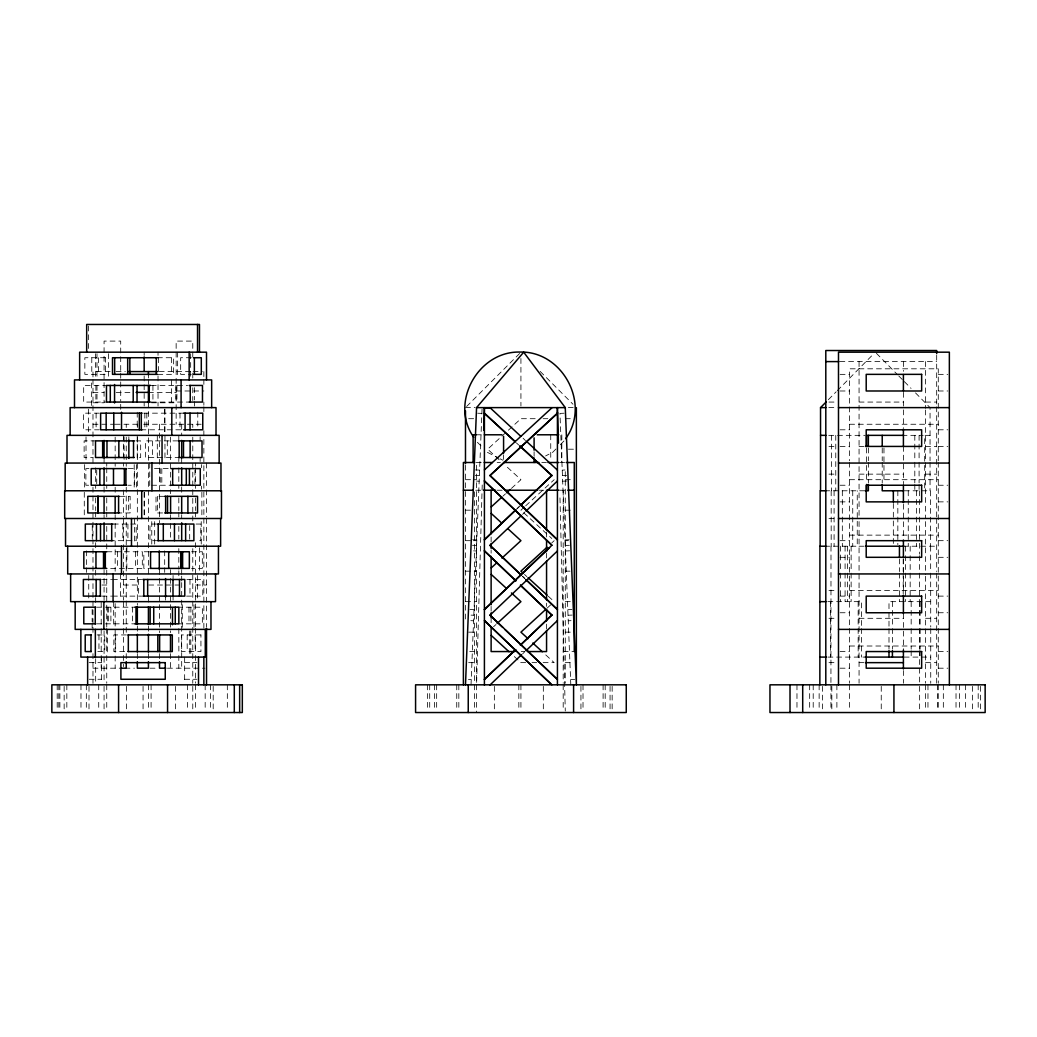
<?xml version="1.0" encoding="UTF-8"?>
<svg xmlns="http://www.w3.org/2000/svg" width="1037" height="1037" viewBox="0 0 1037 1037"><rect width="100%" height="100%" fill="white"/><g stroke="black" fill="none" stroke-linecap="round" stroke-linejoin="round"><path stroke-width="0.75" stroke-dasharray="5 3.75" d="M482.218 484.979L476.618 683.214L476.566 462.035M471.018 685.042L482.101 407.839M828.356 399.699L836.172 391.779M837.3 390.651L874.178 353.306M466.611 406.491L519.796 353.306M555.962 449.008L552.604 452.352L545.592 455.943M560.421 444.549L564.88 440.09M516.983 508.661L519.304 506.445M516.983 508.882L519.304 506.665M522.531 514.417L524.852 511.98M522.531 654.023L524.852 651.586M503.101 496.023L505.486 493.845M511.422 488.401L520.924 479.69L505.486 465.535M524.489 506.912L520.924 510.178L551.814 538.501M525.681 505.823L554.186 479.69M551.814 542.857L554.186 540.679M493.599 626.711L495.971 624.533M547.056 608.188L551.814 603.832M564.102 413.219L559.954 413.387L570.817 685.042M562.223 470.111L564.996 469.994M562.443 475.646L566.604 475.477M562.663 481.181L566.824 481.025M565.009 539.901L569.17 539.733M565.23 545.449L569.391 545.281M565.463 550.984L569.611 550.816M567.809 609.704L571.957 609.536M568.03 615.239L572.178 615.071M568.25 620.787L571.024 620.67M570.596 679.507L574.757 679.339M157.404 357.726L173.646 357.726L173.646 374.357L157.404 374.357M191.314 357.726L180.671 357.726L180.671 374.357L191.314 374.357M839.853 361.602L936.683 361.602M110.116 371.583L92.98 371.583L92.98 377.986M116.079 371.583L125.321 371.583M159.205 371.583L191.547 371.583M193.076 371.583L202.28 371.583M840.074 374.357L849.575 374.357M938.278 374.357L947.779 374.357M107.731 385.44L83.673 385.44L83.673 402.071L107.731 402.071M151.246 385.44L187.632 385.44M176.147 390.988L203.861 390.988M840.074 390.988L849.575 390.988M938.278 390.988L947.779 390.988M92.98 392.375L104.076 392.375M116.17 392.375L131.479 392.375M148.421 392.375L176.147 392.375M151.246 402.071L189.162 402.071M828.965 402.071L836.885 402.071M859.064 402.071L903.408 402.071M925.587 402.071L936.683 402.071M92.98 402.771L104.076 402.771L104.076 341.095L120.707 341.095L120.707 371.583M151.506 402.771L176.147 402.771M465.483 407.619L475.127 407.619M568.328 407.619L573.202 407.619M828.809 407.619L836.094 407.619M99.319 413.167L83.388 413.167L83.388 429.798L99.319 429.798M143.702 413.167L185.519 413.167M468.646 418.702L474.985 418.702M535.183 418.702L520.924 418.702L487.662 449.202L500.728 461.18M543.103 418.702L547.847 418.702M565.282 418.702L571.607 418.702M92.98 424.25L114.537 424.25M115.159 424.25L137.649 424.25M143.676 424.25L203.861 424.25M849.575 424.25L938.278 424.25M140.876 429.798L183.484 429.798M840.074 429.798L849.575 429.798M938.278 429.798L947.779 429.798M476.281 434.788L484.201 434.788M828.719 435.346L865.117 435.346M902.021 435.346L923.228 435.346M930.046 435.346L924.693 435.346L924.693 463.85M96.013 440.881L84.127 440.881L84.127 457.511L93.265 457.511M135.912 440.881L140.669 440.881L140.669 457.511L135.912 457.511M177.962 440.881L145.478 440.881L145.478 457.511L177.962 457.511M828.965 446.428L836.885 446.428M840.074 446.428L849.575 446.428M859.064 446.428L863.808 446.428M925.587 446.428L936.683 446.428M938.278 446.428L947.779 446.428M568.445 449.202L574.783 449.202M476.255 462.502L482.736 462.502M497.151 462.502L500.378 462.502M541.794 462.502L546.421 462.502M559.824 462.502L564.634 462.502M88.975 468.607L85.877 468.607L85.877 485.238L88.975 485.238M128.238 468.607L134.551 468.607L134.551 485.238L128.238 485.238M154.474 468.607L170.535 468.607M828.965 474.142L835.303 474.142M859.064 474.142L903.408 474.142M925.587 474.142L936.683 474.142M465.483 479.69L476.566 479.69M565.282 479.69L573.202 479.69M849.575 479.69L938.278 479.69M151.596 485.238L170.535 485.238M840.074 485.238L849.575 485.238M938.278 485.238L947.779 485.238M475.724 490.229L482.685 490.229M497.151 490.229L503.58 490.229M538.929 490.229L543.751 490.229M559.824 490.229L566.578 490.229M824.648 490.786L866.621 490.786M904.303 490.786L930.422 490.786L930.422 546.214M120.02 496.321L130.143 496.321L130.143 512.952L120.02 512.952M164.027 496.321L156.004 496.321L156.004 512.952L164.027 512.952M840.074 501.869L849.575 501.869M938.278 501.869L947.779 501.869M465.483 510.178L473.403 510.178M565.282 510.178L573.202 510.178M828.965 518.5L835.303 518.5M113.292 524.048L136.171 524.048L136.171 540.679L113.292 540.679M156.846 524.048L149.976 524.048L149.976 540.679L156.846 540.679M196.058 524.048L200.828 524.048L200.828 540.679L196.058 540.679M849.575 535.131L938.278 535.131M465.483 540.679L471.822 540.679M473.403 540.679L476.566 540.679M565.282 540.679L568.445 540.679M840.074 540.679L849.575 540.679M938.278 540.679L947.779 540.679M824.648 546.214L857.249 546.214L857.249 490.786M859.064 546.214L863.808 546.214M903.201 546.214L936.683 546.214M106.85 551.762L142.315 551.762L142.315 568.393L106.746 568.393M149.211 551.762L143.832 551.762L143.832 568.393L149.211 568.393M191.56 551.762L202.319 551.762L202.319 568.393L191.56 568.393M840.074 557.31L849.575 557.31M938.278 557.31L947.779 557.31M465.483 571.167L476.566 571.167M565.282 571.167L570.026 571.167M101.937 579.489L111.607 579.489M112.398 579.489L141.654 579.489M186.893 579.489L202.785 579.489L202.785 596.119L185.804 596.119M101.989 585.024L106.746 585.024M123.377 585.024L140.799 585.024M148.719 585.024L178.818 585.024M195.449 585.024L206.532 585.024M828.965 590.572L835.303 590.572M849.575 590.572L938.278 590.572M101.937 596.119L111.607 596.119M112.398 596.119L141.654 596.119M840.074 596.119L849.575 596.119M938.278 596.119L947.779 596.119M465.483 601.654L476.566 601.654M565.282 601.654L571.607 601.654M827.863 601.654L861.591 601.654L861.591 627.009M930.733 601.654L888.994 601.654L888.994 627.009M96.752 607.202L134.279 607.202M177.496 607.202L202.358 607.202L202.358 623.833L177.496 623.833M840.074 612.75L849.575 612.75M938.278 612.75L947.779 612.75M828.965 618.298L835.303 618.298M859.064 618.298L903.408 618.298M925.587 618.298L936.683 618.298M96.752 623.833L134.279 623.833M468.646 632.155L476.566 632.155M565.282 632.155L571.607 632.155M97.115 634.929L104.75 634.929L104.75 651.56L97.115 651.56M126.41 634.929L113.85 634.929L113.85 651.56L126.41 651.56M849.575 646.012L938.278 646.012M469.735 651.56L474.492 651.56M521.222 651.56L524.385 651.56M563.195 651.56L574.278 651.56M840.074 651.56L849.575 651.56M938.278 651.56L947.779 651.56M827.889 657.095L863.808 657.095M904.16 657.095L930.733 657.095M89.169 662.643L101.496 662.643M184.651 662.643L196.978 662.643M468.646 662.643L476.566 662.643M525.681 662.643L520.924 662.643L513.795 656.11M532.007 662.643L536.764 662.643M543.103 662.643L554.186 662.643L543.492 652.843M565.282 662.643L573.202 662.643M828.965 662.643L835.303 662.643M859.064 662.643L863.808 662.643M925.587 662.643L936.683 662.643M92.98 668.191L119.916 668.191M124.959 668.191L134.46 668.191M150.002 668.191L158.22 668.191M167.437 668.191L204.95 668.191M840.074 668.191L849.575 668.191M938.278 668.191L947.779 668.191M89.169 679.274L101.496 679.274M184.651 679.274L196.978 679.274M477.733 413.219L481.881 413.387M475.464 469.942L479.612 470.111M475.244 475.477L479.392 475.646M476.398 481.077L479.172 481.181M472.665 539.733L476.826 539.901M472.444 545.281L476.605 545.449M473.611 550.867L476.385 550.984M469.878 609.536L474.026 609.704M471.044 615.135L473.805 615.239M470.824 620.67L473.585 620.787M468.465 679.391L471.239 679.507M487.442 452.352L498.68 458.082M500.08 458.808L502.893 460.234M524.489 574.433L526.861 576.611M548.249 596.21L554.186 601.654M523.102 438.21L525.461 440.608M516.374 442.877L518.733 445.054M522.531 576.248L524.852 578.465M522.531 576.468L524.852 578.685M540.16 371.415L572.968 404.223M477.396 442.319L481.868 446.778M876.408 353.306L897.64 374.811M898.755 375.938L903.227 380.462M904.342 381.603L911.056 388.382M915.515 392.906L930.046 407.619L930.046 460.687M559.98 497.877L565.282 711.006M980.626 686.364L980.626 711.006M978.189 684.822L978.189 711.006M972.46 686.364L972.46 711.006M965.512 684.822L965.512 711.006M959.562 684.822L959.562 711.006M956.023 684.822L956.023 711.006M943.333 684.822L943.333 711.006M938.278 460.713L938.278 368.809L849.575 368.809L849.575 460.713M938.278 462.269L938.278 627.009M938.278 628.396L938.278 683.202M938.278 684.822L938.278 711.006M937.383 684.822L937.383 711.006M936.683 355.263L936.683 405.247M936.683 406.828L936.683 516.919M936.683 518.5L936.683 571.568M936.683 573.15L936.683 683.24M930.656 546.214L930.656 571.568M930.656 573.15L930.733 627.009M930.733 628.591L930.733 683.279M930.046 462.269L930.046 490.786M927.959 684.822L927.959 711.006M925.587 361.602L925.587 408.409M925.587 409.991L925.587 518.5M925.587 521.585L925.587 574.731M925.587 576.313L925.587 683.24M925.587 684.822L925.587 711.006M924.693 465.432L924.693 490.786M920.143 601.654L920.143 627.009M920.143 628.591L920.143 649.175M920.143 650.769L920.143 657.095M919.638 601.654L919.638 627.009M919.638 628.591L919.638 649.175M919.638 650.769L919.638 683.279M919.638 686.364L919.638 711.006M919.404 490.786L919.586 554.134M919.586 555.728L919.586 571.568M919.586 573.15L919.586 601.654M919.093 435.346L919.093 460.687M919.093 462.269L919.093 482.866M919.093 484.448L919.093 490.786M916.488 490.786L916.488 546.214M914.803 435.346L914.803 460.687M914.803 462.269L914.803 482.866M914.803 484.448L914.803 490.786M911.173 601.654L911.173 627.009M911.173 628.591L911.173 649.175M911.173 650.769L911.173 657.095M910.175 546.214L910.175 554.134M910.175 555.728L910.175 571.568M910.175 573.15L910.175 601.654M908.256 490.786L908.256 546.214M905.482 546.214L905.482 554.134M905.482 555.728L905.482 571.568M905.482 573.15L905.482 601.654M903.408 361.602L903.408 371.324M903.408 392.362L903.408 427.425M903.408 446.428L903.408 483.657M903.408 504.241L903.408 538.514M903.408 558.891L903.408 593.657M903.408 613.671L903.408 649.966M903.408 670.563L903.408 683.24M903.201 558.891L903.201 571.568M903.201 573.15L903.201 593.734M899.442 558.891L899.442 571.568M899.442 573.15L899.442 601.654M897.835 490.786L897.835 544.632M893.337 503.451L893.337 544.632M892.416 601.654L892.416 627.009M892.416 628.591L892.416 649.175M888.994 628.591L888.994 649.175M883.965 448.01L883.965 463.85M883.965 465.432L883.965 482.866M882.228 448.01L882.228 460.687M882.228 462.269L882.228 482.866M881.243 686.364L881.243 711.006M868.358 448.01L868.358 460.687M868.358 462.269L868.358 482.866M866.621 448.01L866.621 463.85M866.621 465.432L866.621 482.866M861.591 628.591L861.591 657.095M859.064 361.602L859.064 518.5M859.064 521.585L859.064 683.24M858.156 601.654L858.156 627.009M858.156 628.591L858.156 657.095M852.738 490.786L852.738 546.214M851.131 546.214L851.131 571.568M851.131 573.15L851.131 601.654M849.575 462.269L849.575 627.009M849.575 628.396L849.575 683.202M849.575 684.822L849.575 711.006M847.385 546.214L847.385 571.568M847.385 573.15L847.385 601.654M845.09 546.214L845.09 571.568M845.09 573.15L845.09 601.654M842.329 490.786L842.329 546.214M840.398 546.214L840.398 571.568M840.398 573.15L840.398 601.654M836.885 684.822L836.885 711.006M835.77 435.346L835.77 490.786M834.085 490.786L834.085 546.214M831.83 686.364L831.83 711.006M831.48 435.346L831.48 490.786M831.181 490.786L831.181 546.214M831 546.214L830.935 683.279M830.935 684.822L830.935 711.006M830.443 601.654L830.443 657.095M822.626 686.364L822.626 711.006M819.139 684.822L819.139 711.006M813.202 684.822L813.202 711.006M809.664 684.822L809.664 711.006M796.973 684.822L796.973 711.006M612.154 686.364L612.154 711.006M610.067 686.364L610.067 711.006M605.193 684.822L605.193 711.006M603.106 684.822L603.106 711.006M583.014 684.822L583.014 711.006M580.94 686.364L580.94 711.006M565.282 471.666L565.282 683.214M563.195 490.229L563.195 683.214M563.195 684.822L563.195 711.006M561.821 434.788L561.821 462.502M550.738 434.788L550.738 459.43M546.564 532.175L546.564 537.01M546.564 553.149L546.564 557.984M546.564 603.158L546.564 606.386M546.564 624.131L546.564 628.966M543.323 686.364L543.323 711.006M534.094 451.73L534.094 456.345M520.924 358.517L520.924 406.037M520.924 684.822L520.924 711.006M518.837 684.822L518.837 711.006M503.58 454.802L503.58 459.43M494.351 686.364L494.351 711.006M491.123 537.01L491.123 541.845M491.123 549.921L491.123 553.149M491.123 606.386L491.123 611.221M491.123 617.676L491.123 624.131M476.566 684.822L476.566 712.536M474.492 491.836L474.492 683.214M474.492 684.822L474.492 711.006M465.483 465.25L465.483 622.524M458.821 684.822L458.834 711.006M456.747 684.822L456.747 711.006M436.655 684.822L436.655 711.006M434.568 684.822L434.568 711.006M429.707 684.822L429.707 711.006M427.62 684.822L427.62 711.006M227.336 684.822L227.336 711.006M213.194 686.364L213.194 711.006M210.511 684.822L210.511 711.006M206.532 463.059L206.532 488.401M206.532 489.982L206.532 516.919M206.532 518.5L206.532 627.009M205.17 684.822L205.17 711.006M203.861 371.583L203.861 378.051M203.861 379.568L203.861 384.429M203.861 402.071L203.861 405.247M203.861 406.698L203.861 411.585M203.861 430.718L203.861 628.176M201.865 492.316L201.865 516.957M201.502 464.602L201.502 467.674M201.502 486.159L201.502 489.244M201.23 521.585L201.23 544.684M200.128 436.875L200.128 439.96M200.128 458.445L200.128 461.517M199.597 547.756L199.597 572.398M197.782 412.246L197.782 427.646M197.406 575.483L197.406 600.125M195.449 463.059L195.449 466.222M195.449 467.817L195.449 488.401M195.449 497.903L195.449 510.58M195.449 512.161L195.449 516.919M195.449 542.727L195.449 627.009M195.449 628.305L195.449 654.14M195.449 655.514L195.449 683.202M195.449 684.822L195.449 711.006M195.15 634.929L195.15 651.56M194.943 470.111L194.943 483.722M194.502 387.605L194.502 399.919M194.502 401.462L194.502 406.076M193.997 604.74L193.997 627.839M192.778 357.143L192.778 341.095L176.147 341.095L176.147 424.25M192.778 373.203L192.778 378.051M192.778 387.76L192.778 400.489M192.778 424.25L192.778 427.477M192.778 437.173L192.778 522.791M192.778 548.638L192.778 683.305M192.778 686.364L192.778 712.536M190.886 607.202L190.886 623.833M190.808 630.924L190.808 654.023M190.652 353.721L190.652 378.362M189.978 579.489L189.978 596.119M189.693 525.552L189.693 539.162M189.719 630.924L189.719 654.023M188.98 607.202L188.98 623.833M187.425 684.822L187.425 711.006M187.191 634.929L187.191 651.56M184.651 657.095L184.651 683.279M182.279 604.74L182.279 627.839M181.682 424.25L181.682 435.566M181.682 458.173L181.682 466.248M181.682 487.26L181.682 493.716M181.682 514.715L181.682 517.956M181.682 569.65L181.682 574.485M181.682 576.105L181.682 580.953M181.682 582.574L181.682 668.191M179.984 413.167L179.984 429.798M178.818 435.346L178.818 439.96M178.818 458.445L178.818 461.517M178.818 467.817L178.818 488.401M178.818 497.903L178.818 510.58M178.818 512.161L178.818 516.919M178.818 526.42L178.818 539.097M178.818 548.599L178.818 569.183M178.818 570.778L178.818 578.698M178.818 628.591L178.87 654.023M178.818 655.514L178.818 668.191M177.638 352.178L177.638 378.362M176.925 385.44L176.925 402.071M175.849 385.44L175.849 402.071M175.577 686.364L175.577 711.006M173.075 575.483L173.075 578.555M173.075 597.04L173.075 600.125M171.481 357.726L171.481 374.357M171.585 379.905L171.585 406.076M170.599 437.173L170.599 493.716M170.599 514.715L170.599 538.955M170.599 569.65L170.599 632.648M170.599 653.647L170.599 668.191M167.294 440.881L167.294 457.511M165.57 597.04L165.57 600.125M164.961 409.161L164.961 432.26M164.961 435.346L164.961 461.517M164.624 409.161L164.624 432.26M164.689 550.841L164.689 566.241M164.689 567.783L164.689 572.398M161.811 468.607L161.811 485.238M160.229 468.607L160.229 485.238M159.517 424.25L159.517 522.791M159.517 569.65L159.517 632.648M159.517 653.647L159.517 661.723M158.467 357.726L158.467 374.357M158.026 352.178L158.026 355.354M158.026 375.938L158.026 406.037M157.585 496.321L157.585 512.952M157.3 435.346L157.3 461.517M154.669 521.585L154.669 544.684M152.932 385.44L152.932 402.071M152.62 440.881L152.62 457.511M151.765 521.585L151.765 544.684M151.091 684.822L151.091 711.006M149.73 463.059L149.73 489.244M148.421 373.177L148.421 377.986M148.421 379.581L148.421 384.377M148.421 402.771L148.421 577.726M148.421 597.105L148.421 605.18M148.421 626.179L148.421 632.648M148.421 653.647L148.421 661.723M148.421 684.822L148.421 711.006M146.826 413.167L146.826 429.798M144.843 413.167L144.843 429.798M144.441 492.316L144.441 516.957M144.169 352.178L144.169 355.354M144.169 375.938L144.169 406.037M144.104 492.316L144.104 516.957M143.067 686.364L143.067 711.006M138.491 579.489L138.491 596.119M137.338 424.25L137.338 427.477M137.338 437.173L137.338 605.18M137.338 626.179L137.338 632.648M137.338 653.647L137.338 661.723M137.234 412.246L137.234 427.646M137.234 435.346L137.234 461.517M136.417 464.602L136.417 489.244M135.588 551.762L135.588 568.393M134.382 518.5L134.382 544.684M134.201 464.602L134.201 489.244M132.412 607.202L132.412 623.833M128.847 436.875L128.847 439.96M128.562 496.321L128.562 512.952M127.927 524.048L127.927 540.679M126.864 546.214L126.864 572.398M126.605 686.364L126.605 711.006M126.242 424.25L126.242 427.477M126.242 437.173L126.242 466.248M126.242 487.26L126.242 634.268M126.242 653.647L126.242 661.723M124.103 436.875L124.103 461.517M123.377 435.346L123.377 461.517M123.377 463.059L123.377 466.222M123.377 489.982L123.377 516.919M123.377 518.5L123.377 600.151M123.377 601.654L123.377 627.009M123.377 628.591L123.377 653.932M123.377 655.514L123.377 666.61M122.846 524.048L122.846 540.679M120.707 373.177L120.707 401.215M120.707 404.3L120.707 410.445M120.564 573.941L120.564 600.125M117.453 551.762L117.453 568.393M115.664 634.929L115.664 651.56M115.159 437.173L115.159 466.248M115.159 487.26L115.159 493.716M115.159 514.715L115.159 571.257M115.159 603.573L115.159 668.191M113.668 601.654L113.668 627.839M110.894 607.202L110.894 623.833M108.652 607.202L108.652 623.833M108.509 353.721L108.509 378.362M107.304 607.202L107.304 623.833M107.278 629.381L107.278 654.023M106.746 463.059L106.746 466.222M106.746 467.817L106.746 488.401M106.746 497.903L106.746 510.58M106.746 512.161L106.746 516.919M106.746 526.42L106.746 549.182M106.746 570.169L106.746 627.009M106.746 628.305L106.746 654.14M106.746 655.514L106.746 683.202M106.746 684.822L106.746 711.006M104.076 458.173L104.076 466.248M104.076 487.26L104.076 493.716M104.076 514.715L104.076 517.956M104.076 569.65L104.076 600.332M104.076 631.027L104.076 683.305M104.076 686.364L104.076 712.536M101.496 657.095L101.496 683.279M101.198 601.654L101.198 627.009M101.198 628.591L101.198 653.932M101.198 655.514L101.198 668.191M98.956 634.929L98.956 651.56M98.722 684.822L98.722 711.006M98.541 357.726L98.541 374.357M96.985 353.721L96.985 378.362M96.985 385.44L96.985 402.071M96.726 470.111L96.726 483.722M96.104 413.167L96.104 429.798M95.897 385.44L95.897 402.071M95.663 467.817L95.663 488.401M95.663 497.903L95.663 510.58M95.663 512.161L95.663 516.919M95.663 542.727L95.663 549.182M95.663 570.169L95.663 578.698M95.663 597.623L95.663 605.699M95.663 658.689L95.663 683.202M95.495 353.721L95.495 378.362M92.98 379.386L92.98 466.326M92.98 487.26L92.98 544.01M92.98 548.638L92.98 634.644M92.98 653.647L92.98 683.305M92.267 525.552L92.267 539.162M92.15 609.354L92.15 621.682M92.15 623.224L92.15 627.839M91.787 357.726L91.787 374.357M91.645 382.977L91.645 406.076M89.001 686.364L89.001 711.006M88.741 575.483L88.741 600.125M88.612 325.994L88.612 350.636M88.365 409.161L88.365 432.26M86.551 550.841L86.551 566.241M86.551 567.783L86.551 572.398M86.33 684.822L86.33 711.006M86.019 436.875L86.019 461.517M84.645 464.602L84.645 489.244M84.282 492.316L84.282 516.957M80.977 684.822L80.977 711.006M66.835 684.822L66.835 711.006M64.151 686.364L64.151 711.006M59.874 684.822L59.874 711.006M58.811 684.822L58.811 711.006M57.204 684.822L57.204 711.006M105.476 357.726L84.853 357.726L84.853 374.357L105.476 374.357L105.476 357.726M200.932 634.929L181.397 634.929L181.397 651.56L200.932 651.56L200.932 634.929"/><path stroke-width="1.5" d="M484.409 469.891L551.891 407.839M551.891 545.229L484.409 480.961L551.891 545.229L484.409 609.484M557.426 550.984L489.957 615.239L502.751 627.424M483.773 430.186L484.409 407.619L484.409 685.042M465.483 684.822L476.566 407.619L523.685 352.178L565.269 407.619L576.365 684.822L576.365 407.619M565.593 438.69C591.077 404.287 562.676 350.869 520.03 352.062C478.148 350.882 449.319 402.926 473.74 437.29M820.539 490.786L820.539 407.619L826.126 401.967M484.409 539.681L515.817 509.763M520.47 505.343L551.891 475.426L519.926 445.936M484.409 539.901L515.817 509.997M520.47 505.563L551.891 475.426M521.365 515.532L489.957 545.449L521.365 575.354M526.018 511.098L557.426 480.961M484.409 609.704L549.558 547.666M484.409 679.274L514.65 650.471M520.47 644.936L551.891 615.019L520.47 585.101M484.409 679.507L515.817 649.59M520.47 645.157L551.891 615.019M489.957 685.042L521.365 654.904M526.018 650.692L557.426 620.567M557.426 413.154L489.957 475.426L557.426 539.681M491.227 506.912L501.921 497.112M506.665 492.756L510.23 489.49M491.227 567.9L497.164 562.456M501.921 558.1L520.924 540.679L507.858 528.701M547.056 547.212L520.924 571.167L523.296 573.344M497.164 623.444L520.924 601.654L511.422 592.944M545.877 609.289L520.924 632.155L528.053 638.688M157.404 357.726L112.502 357.726L112.502 374.357L157.404 374.357M193.699 357.726L201.295 357.726L201.295 374.357L193.699 374.357M825.802 361.602L838.816 361.602M128.407 371.583L157.663 371.583M150.585 385.44L106.474 385.44L106.474 402.071L150.585 402.071M189.162 385.44L202.474 385.44L202.474 402.071L189.162 402.071M136.106 392.375L148.421 392.375M476.566 407.619L565.269 407.619M820.539 407.619L825.893 407.619M838.492 407.619L949.361 407.619M484.409 407.839L489.957 407.839M142.134 413.167L100.628 413.167L100.628 429.798L142.134 429.798M183.614 413.167L202.759 413.167L202.759 429.798L183.614 429.798M476.32 434.788L473.118 434.788L473.118 462.502M484.344 434.788L501.986 434.788M537.179 434.788L558.736 434.788M820.539 435.346L825.893 435.346M903.577 435.346L866.621 435.346L866.621 446.428M134.33 440.881L95.508 440.881L95.508 457.511L134.33 457.511M178.74 440.881L202.021 440.881L202.021 457.511L178.74 457.511M865.402 446.428L921.647 446.428L921.647 429.798L866.206 429.798L866.206 446.428M474.648 462.502L463.396 462.502L463.396 684.822M484.292 462.502L492.355 462.502M503.58 462.502L538.929 462.502M547.964 462.502L558.736 462.502M566.241 462.502L574.278 462.502L574.278 651.56M838.492 463.059L949.361 463.059M126.657 468.607L91.204 468.607L91.204 485.238L126.657 485.238M171.014 468.607L200.271 468.607L200.271 485.238L171.014 485.238M463.396 490.229L473.041 490.229M483.423 490.229L495.543 490.229M505.188 490.229L537.322 490.229M558.878 490.229L546.564 490.229L546.564 530.555M567.848 490.229L574.278 490.229M825.893 490.786L820.15 490.786L820.15 546.214M865.415 490.786L868.358 490.786L868.358 484.448M903.512 490.786L882.228 490.786L882.228 484.448M119.32 496.321L87.795 496.321L87.795 512.952L119.32 512.952M164.702 496.321L197.536 496.321L197.536 512.952L164.702 512.952M838.492 518.5L949.361 518.5M112.916 524.048L85.319 524.048L85.319 540.679L112.916 540.679M157.728 524.048L193.88 524.048L193.88 540.679L157.728 540.679M825.971 546.214L819.93 546.214L819.852 684.822M865.402 546.214L903.979 546.214M106.746 551.762L83.828 551.762L83.828 568.393L106.746 568.393M150.3 551.762L189.343 551.762L189.343 568.393L150.3 568.393M838.492 573.941L949.361 573.941M100.796 579.489L83.362 579.489L83.362 596.119L100.796 596.119M142.925 579.489L184.78 579.489L184.78 596.119L142.925 596.119M819.852 601.654L825.971 601.654M95.689 607.202L83.79 607.202L83.79 623.833L95.689 623.833M134.693 607.202L178.844 607.202L178.844 623.833L134.693 623.833M838.492 629.381L949.361 629.381M91.321 634.929L85.215 634.929L85.215 651.56L91.321 651.56M127.979 634.929L172.298 634.929L172.298 651.56L127.979 651.56M514.883 651.56L491.123 651.56L491.123 627.359M527.548 651.56L546.564 651.56L546.564 630.587M819.852 657.095L826.282 657.095M864.845 657.095L903.408 657.095M865.402 662.643L903.408 662.643M121.498 668.191L126.242 668.191L126.242 661.723M165.842 668.191L159.517 668.191L159.517 661.723M491.227 513.445L501.921 523.257M528.053 577.7L547.056 595.121M491.227 574.433L506.665 588.588M532.811 643.044L542.312 651.755M491.227 635.422L509.05 651.755M489.957 407.619L520.73 436.24M526.653 441.49L557.426 470.111M484.409 413.154L515.182 441.555M484.409 413.387L515.182 441.788M519.926 446.156L551.891 475.646M512.058 496.697L489.957 475.646L557.426 413.387L557.426 407.619L557.426 684.822M514.378 498.914L557.426 539.901M489.957 545.229L521.365 575.133M526.018 579.566L557.426 609.484M526.018 579.787L557.426 609.704M484.409 550.764L515.817 580.681M484.409 550.984L515.817 580.901M520.47 585.335L551.891 615.239M489.957 615.019L557.426 679.507L505.071 629.64M551.891 684.822L484.409 620.567L550.725 683.927M557.569 412.454L558.437 443.071M949.361 684.822L949.361 352.178L838.492 352.178L838.492 684.822M936.683 353.682L936.683 350.519L825.802 350.519L825.802 684.822M903.408 374.551L903.408 390.742M903.408 429.007L903.408 446.428M903.408 485.238L903.408 502.66M903.408 540.057L903.408 557.31M903.408 595.186L903.408 613.671M903.408 649.966L903.408 668.982M899.442 546.214L899.442 557.31M893.933 684.822L893.933 712.536M893.337 490.786L893.337 501.869M892.416 650.769L892.416 657.095M888.994 650.769L888.994 657.095M882.228 435.346L882.228 446.428M868.358 435.346L868.358 446.428M866.621 484.448L866.621 490.786M802.703 684.822L802.703 712.536M790.013 684.822L790.013 712.536M573.591 684.822L573.591 712.536M546.564 540.238L546.564 551.528M546.564 561.211L546.564 599.93M546.564 609.613L546.564 620.904M534.094 437.86L534.094 450.188M534.094 457.887L534.094 462.502M503.58 436.331L503.58 453.26M491.123 490.229L491.123 533.783M491.123 543.466L491.123 548.301M491.123 556.376L491.123 604.765M491.123 612.841L491.123 617.676M468.244 684.822L468.244 712.536M465.483 410.846L465.483 463.643M239.651 684.822L239.651 712.536M234.297 684.822L234.297 712.536M220.972 490.786L220.972 463.059L65.175 463.059L65.175 490.786M220.622 518.5L220.622 546.214L65.525 546.214L65.525 518.5M219.144 463.059L219.144 435.346L67.003 435.346L67.003 463.059M218.444 546.214L218.444 573.941L67.703 573.941L67.703 546.214M216.02 435.346L216.02 407.619L70.127 407.619L70.127 435.346M215.515 573.941L215.515 601.654L70.633 601.654L70.633 573.941M211.652 407.619L211.652 379.905L74.495 379.905L74.495 407.619M210.978 601.654L210.978 629.381L75.17 629.381L75.17 601.654M206.506 379.905L206.506 352.178L79.642 352.178L79.642 379.905M206.532 628.305L206.532 684.822M205.274 629.381L205.274 657.095L80.873 657.095L80.873 629.381M203.861 656.875L203.861 684.822M199.467 352.178L199.467 324.464L86.68 324.464L86.68 352.178M198.508 657.095L198.508 684.822M197.536 324.464L197.536 352.178M194.36 357.726L194.36 374.357M190.251 385.44L190.251 402.071M190.043 413.167L190.043 429.798M190.134 440.881L190.134 457.511M189.421 468.607L189.421 485.238M189.162 352.178L189.162 379.905M187.904 496.321L187.904 512.952M186.31 468.607L186.31 485.238M185.636 524.048L185.636 540.679M185.079 413.167L185.079 429.798M183.497 440.881L183.497 457.511M182.629 551.762L182.629 568.393M181.682 440.401L181.682 458.173M181.682 467.868L181.682 485.64M181.682 496.943L181.682 513.108M181.682 522.791L181.682 540.562M181.682 551.878L181.682 568.03M181.086 379.905L181.086 407.619M180.814 551.762L180.814 568.393M179.479 579.489L179.479 596.119M179.168 440.881L179.168 457.511M175.253 607.202L175.253 623.833M174.449 524.048L174.449 540.679M172.998 579.489L172.998 596.119M172.66 468.607L172.66 485.238M172.479 607.825L172.479 624.754M171.805 407.619L171.805 435.346M170.599 496.943L170.599 513.108M170.483 634.929L170.483 651.56M168.694 551.762L168.694 568.393M167.553 496.321L167.553 512.952M167.566 684.822L167.566 712.536M165.635 496.321L165.635 512.952M165.57 578.555L165.57 597.04M163.302 524.048L163.302 540.679M162.044 435.346L162.044 463.059M159.633 634.929L159.633 651.56M159.283 550.841L159.283 569.326M158.22 524.048L158.22 540.679M157.818 634.929L157.818 651.56M156.302 357.726L156.302 374.357M153.735 607.202L153.735 623.833M151.946 463.059L151.946 490.786M150.559 551.762L150.559 568.393M150.145 607.202L150.145 623.833M149.108 385.44L149.108 402.071M148.421 371.583L148.421 374.785M148.421 385.971L148.421 402.771M148.421 606.801L148.421 624.572M148.421 634.268L148.421 652.027M148.421 661.723L148.421 668.191L137.338 668.191L137.338 661.723M147.656 579.489L147.656 596.119M144.169 356.935L144.169 371.194M143.806 579.489L143.806 596.119M141.706 490.786L141.706 518.5M141.304 413.167L141.304 429.798M139.321 413.167L139.321 429.798M137.338 606.801L137.338 624.572M137.338 634.268L137.338 652.027M137.04 385.44L137.04 402.071M136.003 607.202L136.003 623.833M133.527 440.881L133.527 457.511M133.216 385.44L133.216 402.071M131.479 518.5L131.479 546.214M129.845 357.726L129.845 374.357M128.847 439.96L128.847 458.445M128.329 634.929L128.329 651.56M127.681 357.726L127.681 374.357M125.918 468.607L125.918 485.238M124.336 468.607L124.336 485.238M121.523 412.246L121.523 429.175M121.459 546.214L121.459 573.941M118.853 440.881L118.853 457.511M118.594 496.321L118.594 512.952M118.581 684.822L118.581 712.536M115.159 496.943L115.159 513.108M114.666 357.726L114.666 374.357M114.563 384.52L114.563 403.004M113.785 413.167L113.785 429.798M113.487 468.607L113.487 485.238M113.072 573.941L113.072 601.654M111.698 524.048L111.698 540.679M110.298 385.44L110.298 402.071M106.98 440.881L106.98 457.511M106.163 413.167L106.163 429.798M105.333 551.762L105.333 568.393M104.076 440.401L104.076 458.173M104.076 467.868L104.076 485.64M104.076 496.943L104.076 513.108M104.076 522.791L104.076 540.562M104.076 551.878L104.076 568.03M103.869 601.654L103.869 629.381M103.519 551.762L103.519 568.393M102.65 440.881L102.65 457.511M100.511 524.048L100.511 540.679M100.343 579.489L100.343 596.119M99.837 468.607L99.837 485.238M98.243 496.321L98.243 512.952M97.763 496.321L97.763 512.952M96.454 524.048L96.454 540.679M96.169 579.489L96.169 596.119M95.961 551.762L95.961 568.393M95.261 607.202L95.261 623.833M95.339 629.381L95.339 657.095M90.997 634.929L90.997 651.56M87.639 657.095L87.639 684.822M921.647 374.357L866.206 374.357L866.206 390.988L921.647 390.988L921.647 374.357M921.647 485.238L866.206 485.238L866.206 501.869L921.647 501.869L921.647 485.238M221.464 490.786L64.683 490.786L64.683 518.5L221.464 518.5L221.464 490.786M921.647 540.679L866.206 540.679L866.206 557.31L921.647 557.31L921.647 540.679M921.647 596.119L866.206 596.119L866.206 612.75L921.647 612.75L921.647 596.119M921.647 651.56L866.206 651.56L866.206 668.191L921.647 668.191L921.647 651.56M165.246 662.643L120.901 662.643L120.901 679.274L165.246 679.274L165.246 662.643M242.321 684.822L51.85 684.822L51.85 712.536L242.321 712.536L242.321 684.822M626.257 684.822L415.578 684.822L415.578 712.536L626.257 712.536L626.257 684.822M985.15 684.822L769.96 684.822L769.96 712.536L985.15 712.536L985.15 684.822"/></g></svg>
